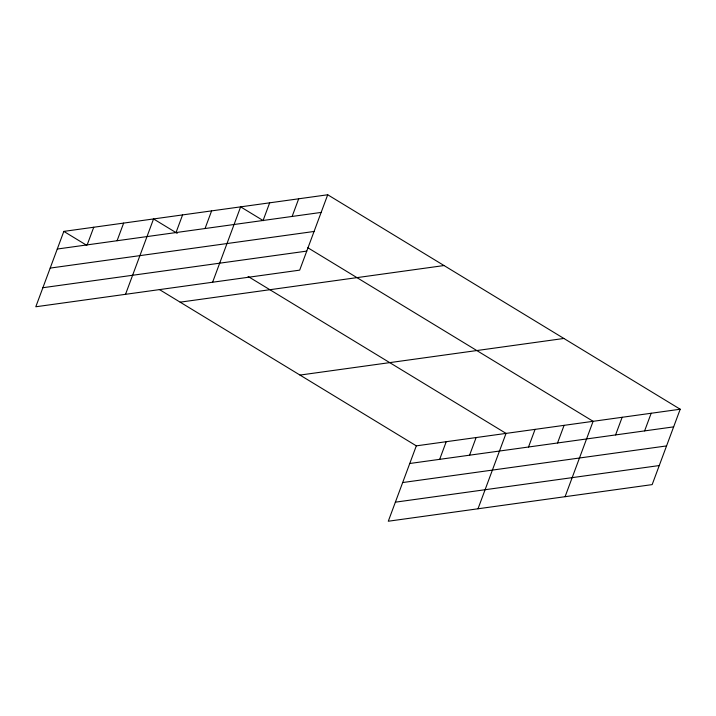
<?xml version="1.0" encoding="UTF-8"?>
<svg xmlns="http://www.w3.org/2000/svg" width="716" height="716" viewBox="0 0 716 716"><rect width="100%" height="100%" fill="white"/><g stroke="black" fill="none" stroke-linecap="round" stroke-linejoin="round"><path stroke-width="1.07" d="M327.713 194.77L63.831 231.393L35.8 306.77L299.682 270.147L327.713 194.77L680.2 409.23L652.169 484.607L388.287 521.23L416.318 445.853L680.2 409.23M87.173 244.89L93.742 227.24M117.084 240.737L123.644 223.097M125.524 294.321L153.555 218.944L177.192 233.326M176.02 232.557L182.58 214.916M205.044 228.529L211.605 210.889M212.598 282.238L240.63 206.861L263.327 220.671M263.094 220.474L269.663 202.834M292.128 216.447L298.688 198.797M439.669 459.341L446.229 441.7M469.571 455.197L476.131 437.548M478.011 508.772L506.042 433.395L248.121 276.483M528.506 447.017L535.067 429.367M557.531 442.989L564.092 425.34M565.085 496.689L593.117 421.312L307.773 247.709M615.581 434.925L622.15 417.285M644.615 430.898L651.175 413.257M57.271 249.034L321.153 212.419M50.183 268.088L314.064 231.465M42.888 287.716L306.77 251.101M180.155 302.161L444.036 265.546M299.995 375.077L563.877 338.462M409.758 463.494L673.64 426.87M402.669 482.548L666.551 445.925M395.375 502.176L659.257 465.552M63.831 231.393L86.529 245.203M159.346 289.506L416.318 445.853"/></g></svg>
